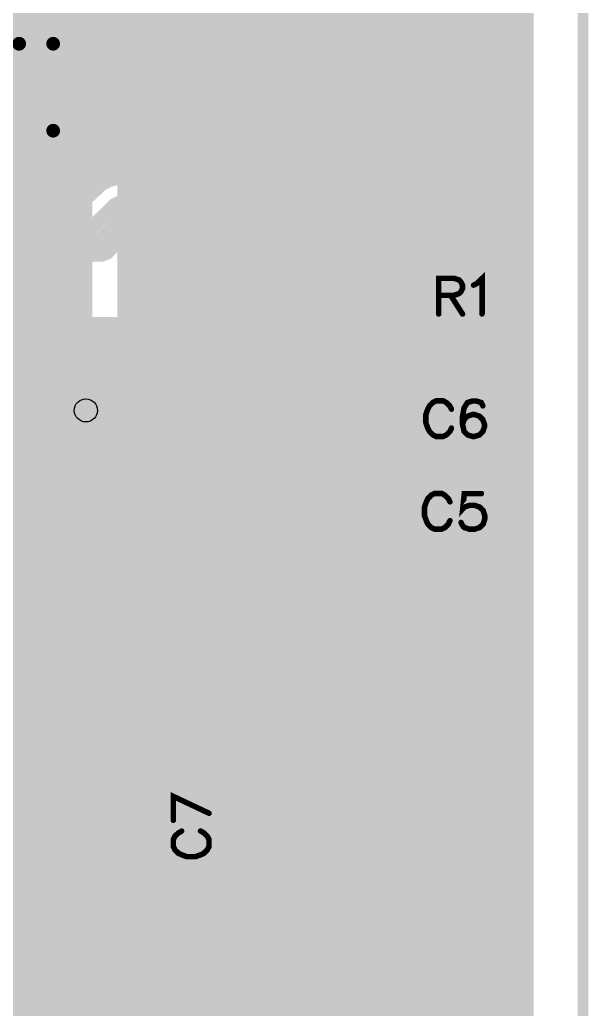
# Model space of a CAD drawing. Extents: x 0 to 1.5, y 0 to 3.74.
# Drawn here: x 1.179 to 1.499, y 2.569 to 3.125 of the extents above; entities that cross this region are included whole.
import ezdxf

# ---------------------------------------------------------------- set-up
doc = ezdxf.new("R2010")
doc.units = 0
for name, color, linetype in [('Board_Outline', 13, 'CONTINUOUS'), ('Bottom', 6, 'CONTINUOUS'), ('Drill_Bottom', 8, 'CONTINUOUS'), ('Drill_Top', 7, 'CONTINUOUS'), ('Edge_Bottom', 17, 'CONTINUOUS'), ('Edge_Top', 16, 'CONTINUOUS'), ('Top', 5, 'CONTINUOUS'), ('Top_Mask', 3, 'CONTINUOUS'), ('Top_Paste', 4, 'CONTINUOUS'), ('Top_Silk', 2, 'CONTINUOUS')]:
    doc.layers.add(name, color=color, linetype=linetype)

msp = doc.modelspace()

# ---------------------------------------------------------------- linework, layer by layer
at = {"layer": 'Board_Outline', "linetype": 'CONTINUOUS', "const_width": 0.006}
msp.add_lwpolyline([(0, 0), (1.4961, 0), (1.4961, 3.7402), (0, 3.7402), (0, 0)], dxfattribs=at)
at = {"layer": 'Bottom', "linetype": 'CONTINUOUS', "const_width": 0.025}
for points in [[(1.456, 1.0259), (1.456, 3.3074)], [(1.1714, 3.1395), (1.2436, 3.0791)], [(1.2012, 3.1168), (1.4535, 3.1168)], [(1.2077, 3.0585), (1.1538, 3.1034)], [(1.231, 3.0919), (1.4535, 3.0919)], [(1.2436, 3.0791), (1.2457, 3.0758)], [(0.0448, 3.0758), (1.1844, 3.0758)], [(1.2457, 3.0758), (1.2467, 3.072)], [(1.2467, 3.072), (1.2467, 2.9302)], [(1.2492, 3.067), (1.4535, 3.067)], [(1.2078, 2.3694), (1.2077, 3.0585)], [(0.0448, 3.0509), (1.2052, 3.0509)], [(1.2492, 3.0422), (1.4535, 3.0422)], [(0.0448, 3.026), (1.2052, 3.026)], [(1.2492, 3.0173), (1.4535, 3.0173)], [(1.0113, 3.0012), (1.2052, 3.0012)], [(1.2492, 2.9924), (1.4535, 2.9924)], [(1.0358, 2.9763), (1.2052, 2.9763)], [(1.2492, 2.9676), (1.4535, 2.9676)], [(1.0477, 2.9514), (1.2052, 2.9514)], [(1.2492, 2.9427), (1.4535, 2.9427)], [(1.0477, 2.9266), (1.2052, 2.9266)], [(1.2467, 2.9302), (1.2513, 2.9232)], [(1.2513, 2.9232), (1.2536, 2.9176)], [(1.2536, 2.9176), (1.255, 2.9116)], [(1.256, 2.9178), (1.4535, 2.9178)], [(1.255, 2.9116), (1.2555, 2.9055)], [(1.2555, 2.9055), (1.255, 2.8994)], [(1.0477, 2.9017), (1.2052, 2.9017)], [(1.255, 2.8994), (1.2536, 2.8935)], [(1.2536, 2.8935), (1.2513, 2.8878)], [(1.2559, 2.8929), (1.4535, 2.8929)], [(1.2513, 2.8878), (1.2467, 2.8809)], [(1.0477, 2.8768), (1.2052, 2.8768)], [(1.2467, 2.8809), (1.2466, 2.3583)], [(1.2492, 2.8681), (1.4535, 2.8681)], [(1.0477, 2.852), (1.2052, 2.852)], [(1.2492, 2.8432), (1.4535, 2.8432)], [(1.0477, 2.8271), (1.2052, 2.8271)], [(1.2492, 2.8183), (1.4535, 2.8183)], [(1.0477, 2.8022), (1.2052, 2.8022)], [(1.2492, 2.7935), (1.4535, 2.7935)], [(1.0477, 2.7774), (1.2052, 2.7774)], [(1.2492, 2.7686), (1.4535, 2.7686)], [(1.0496, 2.7525), (1.2052, 2.7525)], [(1.2492, 2.7437), (1.4535, 2.7437)], [(1.055, 2.7276), (1.2052, 2.7276)], [(1.2492, 2.7189), (1.4535, 2.7189)], [(1.0417, 2.7027), (1.2052, 2.7027)], [(1.2492, 2.694), (1.4535, 2.694)], [(0.6426, 2.6779), (1.2052, 2.6779)], [(1.2492, 2.6691), (1.4535, 2.6691)], [(0.6674, 2.653), (1.2052, 2.653)], [(1.2492, 2.6443), (1.4535, 2.6443)], [(0.6912, 2.6281), (1.2052, 2.6281)], [(1.2492, 2.6194), (1.4535, 2.6194)], [(0.6985, 2.6033), (1.2052, 2.6033)], [(1.2492, 2.5945), (1.4535, 2.5945)], [(0.6985, 2.5784), (1.2052, 2.5784)], [(1.2492, 2.5697), (1.4535, 2.5697)]]:
    msp.add_lwpolyline(points, dxfattribs=at)
at = {"layer": 'Bottom', "linetype": 'CONTINUOUS', "const_width": 0.0125}
for points in [[(1.2374, 3.0791, 1), (1.2499, 3.0791, 1), (1.2374, 3.0791, 1)], [(1.2374, 3.0791, 1), (1.2499, 3.0791, 1), (1.2374, 3.0791, 1)], [(1.2395, 3.0758, 1), (1.252, 3.0758, 1), (1.2395, 3.0758, 1)], [(1.2395, 3.0758, 1), (1.252, 3.0758, 1), (1.2395, 3.0758, 1)], [(1.2404, 3.072, 1), (1.2529, 3.072, 1), (1.2404, 3.072, 1)], [(1.2404, 3.072, 1), (1.2529, 3.072, 1), (1.2404, 3.072, 1)], [(1.2014, 3.0585, 1), (1.2139, 3.0585, 1), (1.2014, 3.0585, 1)], [(1.2014, 3.0585, 1), (1.2139, 3.0585, 1), (1.2014, 3.0585, 1)], [(1.2405, 2.9302, 1), (1.253, 2.9302, 1), (1.2405, 2.9302, 1)], [(1.2405, 2.9302, 1), (1.253, 2.9302, 1), (1.2405, 2.9302, 1)], [(1.245, 2.9232, 1), (1.2575, 2.9232, 1), (1.245, 2.9232, 1)], [(1.245, 2.9232, 1), (1.2575, 2.9232, 1), (1.245, 2.9232, 1)], [(1.2474, 2.9176, 1), (1.2599, 2.9176, 1), (1.2474, 2.9176, 1)], [(1.2474, 2.9176, 1), (1.2599, 2.9176, 1), (1.2474, 2.9176, 1)], [(1.2488, 2.9116, 1), (1.2613, 2.9116, 1), (1.2488, 2.9116, 1)], [(1.2488, 2.9116, 1), (1.2613, 2.9116, 1), (1.2488, 2.9116, 1)], [(1.2228, 2.9055, 1), (1.2103, 2.9055, 1), (1.2228, 2.9055, 1)], [(1.2493, 2.9055, 1), (1.2618, 2.9055, 1), (1.2493, 2.9055, 1)], [(1.2493, 2.9055, 1), (1.2618, 2.9055, 1), (1.2493, 2.9055, 1)], [(1.2488, 2.8994, 1), (1.2613, 2.8994, 1), (1.2488, 2.8994, 1)], [(1.2488, 2.8994, 1), (1.2613, 2.8994, 1), (1.2488, 2.8994, 1)], [(1.2474, 2.8935, 1), (1.2599, 2.8935, 1), (1.2474, 2.8935, 1)], [(1.2474, 2.8935, 1), (1.2599, 2.8935, 1), (1.2474, 2.8935, 1)], [(1.245, 2.8878, 1), (1.2575, 2.8878, 1), (1.245, 2.8878, 1)], [(1.245, 2.8878, 1), (1.2575, 2.8878, 1), (1.245, 2.8878, 1)], [(1.2405, 2.8809, 1), (1.253, 2.8809, 1), (1.2405, 2.8809, 1)], [(1.2405, 2.8809, 1), (1.253, 2.8809, 1), (1.2405, 2.8809, 1)]]:
    msp.add_lwpolyline(points, format="xyb", dxfattribs=at)
at = {"layer": 'Drill_Bottom'}
msp.add_circle((1.2165, 2.9055), 0.0065, dxfattribs=at)
at = {"layer": 'Drill_Top'}
msp.add_circle((1.2165, 2.9055), 0.0065, dxfattribs=at)
at = {"layer": 'Edge_Bottom', "linetype": 'CONTINUOUS', "const_width": 0.008}
msp.add_lwpolyline([(1.233, 2.9042), (1.2322, 2.9004), (1.2306, 2.8969), (1.2282, 2.8938), (1.2251, 2.8914), (1.2216, 2.8898), (1.2178, 2.8891), (1.2139, 2.8892), (1.2102, 2.8903), (1.2068, 2.8922), (1.204, 2.8948), (1.2018, 2.898), (1.2005, 2.9017), (1.2, 2.9055), (1.2005, 2.9094), (1.2018, 2.913), (1.204, 2.9162), (1.2068, 2.9189), (1.2102, 2.9208), (1.2139, 2.9218), (1.2178, 2.922), (1.2216, 2.9212), (1.2251, 2.9196), (1.2282, 2.9172), (1.2306, 2.9141), (1.2322, 2.9106), (1.233, 2.9068), (1.233, 2.9042)], dxfattribs=at)
at = {"layer": 'Edge_Top', "linetype": 'CONTINUOUS', "const_width": 0.008}
for points in [[(1.0449, 3.009), (1.2205, 3.009), (1.2331, 3.0212), (1.2359, 3.0225), (1.2431, 3.0228), (1.3345, 3.0225), (1.3374, 3.0212), (1.3561, 3.0026), (1.3564, 3.0025)], [(1.3564, 3.0025), (1.4044, 3.0025), (1.4044, 2.9355), (1.3452, 2.9355), (1.3452, 2.9909), (1.3292, 3.0069), (1.2847, 3.0068), (1.2411, 3.0068), (1.2282, 2.9942), (1.2253, 2.9931), (1.1867, 2.993), (1.043, 2.993)], [(1.2679, 2.8805), (1.3246, 2.8805), (1.3246, 2.8135), (1.2654, 2.8135), (1.2654, 2.839), (1.2376, 2.839), (1.2377, 2.8319), (1.1883, 2.8319), (1.1883, 2.8517), (1.2115, 2.8517), (1.2146, 2.8541), (1.2176, 2.855), (1.2653, 2.855), (1.2654, 2.8781), (1.2475, 2.8605), (1.2446, 2.8595), (1.2375, 2.8594), (1.2377, 2.8575), (1.1883, 2.8575), (1.1883, 2.8773), (1.2377, 2.8773), (1.2377, 2.8754), (1.24, 2.8754), (1.2684, 2.9037), (1.2684, 2.9297), (1.2862, 2.9297), (1.286, 2.9355), (1.2704, 2.9355), (1.2704, 3.0025), (1.3296, 3.0025), (1.3296, 2.9355), (1.3021, 2.9355), (1.302, 2.9295), (1.3196, 2.9297), (1.3196, 2.8823), (1.2697, 2.8823), (1.2679, 2.8805)], [(1.1937, 2.954), (1.2377, 2.954), (1.2377, 2.9342), (1.1883, 2.9342), (1.1883, 2.954), (1.1937, 2.954)], [(1.3455, 2.8805), (1.3617, 2.8805), (1.3599, 2.8823), (1.3353, 2.8823), (1.3353, 2.9297), (1.3866, 2.9297), (1.3866, 2.8823), (1.3778, 2.8823), (1.3778, 2.8806), (1.3994, 2.8805), (1.3994, 2.8135), (1.3402, 2.8135), (1.3402, 2.8805), (1.3455, 2.8805)], [(1.1609, 2.9008), (1.1883, 2.9009), (1.1883, 2.9029), (1.2002, 2.9029), (1.2001, 2.9068), (1.2003, 2.9086), (1.1883, 2.9086), (1.1883, 2.9284), (1.2377, 2.9284), (1.2377, 2.9086), (1.2328, 2.9086), (1.233, 2.9042), (1.2328, 2.9029), (1.2377, 2.9029), (1.2377, 2.8831), (1.1883, 2.8831), (1.1883, 2.8849), (1.1609, 2.885)], [(1.2518, 2.8066), (1.2947, 2.8066), (1.2947, 2.7554), (1.2473, 2.7554), (1.2473, 2.7885), (1.2294, 2.8063), (1.1883, 2.8063), (1.1883, 2.8261), (1.2377, 2.8261), (1.2377, 2.8206), (1.2517, 2.8066), (1.2518, 2.8066)], [(1.1937, 2.8005), (1.2351, 2.8005), (1.2377, 2.798), (1.2377, 2.7807), (1.1883, 2.7807), (1.1883, 2.8005), (1.1937, 2.8005)], [(1.1937, 2.7749), (1.2377, 2.7749), (1.2377, 2.7551), (1.1883, 2.7551), (1.1883, 2.7749), (1.1937, 2.7749)], [(1.2526, 2.7397), (1.2947, 2.7397), (1.2947, 2.6884), (1.2473, 2.6884), (1.2473, 2.7397), (1.2526, 2.7397)], [(1.2304, 2.7038), (1.2343, 2.7038), (1.2343, 2.4714), (1.1633, 2.4714), (1.1633, 2.4759), (1.1595, 2.4758), (1.1595, 2.7082), (1.2305, 2.7082), (1.2305, 2.7037), (1.2304, 2.7038)]]:
    msp.add_lwpolyline(points, dxfattribs=at)
at = {"layer": 'Top', "linetype": 'CONTINUOUS'}
for points, const_width in [([(1.4536, 0.2178), (1.4555, 3.6965)], 0.025), ([(0.0453, 3.1245), (1.4527, 3.1245)], 0.025), ([(0.0453, 3.0996), (1.4526, 3.0996)], 0.025), ([(0.0453, 3.0748), (1.4526, 3.0748)], 0.025), ([(0.0453, 3.0499), (1.4526, 3.0499)], 0.025), ([(1.2198, 3.0394), (1.2261, 3.0429)], 0.025), ([(1.2261, 3.0429), (1.233, 3.0449)], 0.025), ([(1.233, 3.0449), (1.2378, 3.0453)], 0.025), ([(1.2378, 3.0453), (1.3351, 3.0452)], 0.025), ([(1.3351, 3.0452), (1.3421, 3.0438)], 0.025), ([(1.3421, 3.0438), (1.3486, 3.0408)], 0.025), ([(1.2114, 3.0315), (1.2198, 3.0394)], 0.025), ([(1.3486, 3.0408), (1.3542, 3.0363)], 0.025), ([(1.0396, 3.0315), (1.2114, 3.0315)], 0.025), ([(1.3542, 3.0363), (1.3655, 3.025)], 0.025), ([(1.3655, 3.025), (1.4269, 3.025)], 0.025), ([(1.368, 3.025), (1.4526, 3.025)], 0.025), ([(1.4269, 3.025), (1.4269, 2.913)], 0.025), ([(1.2378, 3.0148), (1.224, 3.001)], 0.008), ([(1.3327, 3.0148), (1.2378, 3.0148)], 0.008), ([(1.3748, 2.9726), (1.3327, 3.0148)], 0.008), ([(1.4294, 3.0002), (1.4526, 3.0002)], 0.025), ([(1.224, 3.001), (1.0396, 3.001)], 0.008), ([(1.4294, 2.9753), (1.4526, 2.9753)], 0.025), ([(1.294, 2.963), (1.3, 2.969)], 0.008), ([(1.3748, 2.969), (1.3748, 2.9726)], 0.008), ([(1.294, 2.906), (1.294, 2.963)], 0.008), ([(1.4294, 2.9504), (1.4526, 2.9504)], 0.025), ([(1.4294, 2.9256), (1.4526, 2.9256)], 0.025), ([(1.2446, 2.9117), (1.1658, 2.9117)], 0.025), ([(1.2327, 2.8998), (1.2446, 2.9117)], 0.025), ([(1.4269, 2.913), (1.3422, 2.913)], 0.025), ([(1.3422, 2.913), (1.3429, 2.903)], 0.025), ([(1.0486, 2.9007), (1.2311, 2.9007)], 0.025), ([(1.1658, 2.8998), (1.2327, 2.8998)], 0.025), ([(1.3429, 2.903), (1.3471, 2.903)], 0.025), ([(1.3471, 2.903), (1.3471, 2.791)], 0.025), ([(1.3496, 2.9007), (1.4526, 2.9007)], 0.025), ([(1.2434, 2.8674), (1.277, 2.901)], 0.008), ([(1.277, 2.901), (1.289, 2.901)], 0.008), ([(1.289, 2.901), (1.294, 2.906)], 0.008), ([(1.3698, 2.8971), (1.3609, 2.906)], 0.008), ([(1.3698, 2.847), (1.3698, 2.8971)], 0.008), ([(1.213, 2.893), (1.1362, 2.893)], 0.008), ([(1.3496, 2.8758), (1.4526, 2.8758)], 0.025), ([(1.213, 2.8674), (1.2434, 2.8674)], 0.008), ([(1.3496, 2.851), (1.4526, 2.851)], 0.025), ([(1.2182, 2.847), (1.213, 2.8418)], 0.008), ([(1.295, 2.847), (1.2182, 2.847)], 0.008), ([(1.3496, 2.8261), (1.4525, 2.8261)], 0.025), ([(1.2308, 2.8162), (1.213, 2.8162)], 0.008), ([(1.266, 2.781), (1.2308, 2.8162)], 0.008), ([(1.3496, 2.8012), (1.4525, 2.8012)], 0.025), ([(1.3471, 2.791), (1.3172, 2.791)], 0.025), ([(1.3172, 2.791), (1.3172, 2.7632)], 0.025), ([(1.1955, 2.7838), (1.1953, 2.755)], 0.025), ([(1.2102, 2.7838), (1.1955, 2.7838)], 0.025), ([(1.2248, 2.7791), (1.2102, 2.7838)], 0.025), ([(1.2248, 2.7329), (1.2248, 2.7791)], 0.025), ([(1.3197, 2.7764), (1.4525, 2.7764)], 0.025), ([(1.271, 2.781), (1.266, 2.781)], 0.008), ([(1.198, 2.7626), (1.2223, 2.7626)], 0.025), ([(1.3172, 2.7632), (1.3259, 2.7554)], 0.025), ([(1.1953, 2.755), (1.1941, 2.7513)], 0.025), ([(1.3259, 2.7554), (1.3295, 2.7503)], 0.025), ([(1.1941, 2.7513), (1.1645, 2.709)], 0.025), ([(1.3295, 2.7503), (1.3317, 2.7445)], 0.025), ([(1.3313, 2.7515), (1.4525, 2.7515)], 0.025), ([(1.3317, 2.7445), (1.3325, 2.738)], 0.025), ([(1.1872, 2.7378), (1.2223, 2.7378)], 0.025), ([(1.3325, 2.738), (1.3324, 2.6759)], 0.025), ([(1.2926, 2.7329), (1.2248, 2.7329)], 0.025), ([(1.2935, 2.6839), (1.2935, 2.7321)], 0.025), ([(1.335, 2.7266), (1.4525, 2.7266)], 0.025), ([(1.1697, 2.7129), (1.291, 2.7129)], 0.025), ([(1.335, 2.7017), (1.4525, 2.7017)], 0.025), ([(1.167, 2.688), (1.291, 2.688)], 0.025), ([(1.2441, 2.6438), (1.2935, 2.6839)], 0.025), ([(1.3324, 2.6759), (1.3312, 2.6698)], 0.025), ([(1.3349, 2.6769), (1.4525, 2.6769)], 0.025), ([(1.3312, 2.6698), (1.3286, 2.6642)], 0.025), ([(1.3286, 2.6642), (1.3247, 2.6593)], 0.025), ([(1.167, 2.6632), (1.2653, 2.6632)], 0.025), ([(1.3247, 2.6593), (1.2796, 2.6224)], 0.025), ([(1.3185, 2.652), (1.4524, 2.652)], 0.025), ([(1.2418, 2.6406), (1.2441, 2.6438)], 0.025), ([(1.167, 2.6383), (1.238, 2.6383)], 0.025), ([(1.2406, 2.6369), (1.2418, 2.6406)], 0.025), ([(1.2415, 2.4685), (1.2406, 2.6369)], 0.025), ([(1.2879, 2.6271), (1.4524, 2.6271)], 0.025), ([(1.2796, 2.6224), (1.2804, 2.4611)], 0.025), ([(1.167, 2.6134), (1.2381, 2.6134)], 0.025), ([(1.2822, 2.6023), (1.4524, 2.6023)], 0.025), ([(1.167, 2.5885), (1.2383, 2.5885)], 0.025), ([(1.2823, 2.5774), (1.4524, 2.5774)], 0.025), ([(1.167, 2.5637), (1.2384, 2.5637)], 0.025)]:
    msp.add_lwpolyline(points, dxfattribs=dict(at, const_width=const_width))
for points, const_width in [([(1.2198, 3.0429, 1), (1.2323, 3.0429, 1), (1.2198, 3.0429, 1)], 0.0125), ([(1.2198, 3.0429, 1), (1.2323, 3.0429, 1), (1.2198, 3.0429, 1)], 0.0125), ([(1.2267, 3.0449, 1), (1.2392, 3.0449, 1), (1.2267, 3.0449, 1)], 0.0125), ([(1.2267, 3.0449, 1), (1.2392, 3.0449, 1), (1.2267, 3.0449, 1)], 0.0125), ([(1.2315, 3.0453, 1), (1.244, 3.0453, 1), (1.2315, 3.0453, 1)], 0.0125), ([(1.2315, 3.0453, 1), (1.244, 3.0453, 1), (1.2315, 3.0453, 1)], 0.0125), ([(1.3288, 3.0452, 1), (1.3413, 3.0452, 1), (1.3288, 3.0452, 1)], 0.0125), ([(1.3288, 3.0452, 1), (1.3413, 3.0452, 1), (1.3288, 3.0452, 1)], 0.0125), ([(1.3358, 3.0438, 1), (1.3483, 3.0438, 1), (1.3358, 3.0438, 1)], 0.0125), ([(1.3358, 3.0438, 1), (1.3483, 3.0438, 1), (1.3358, 3.0438, 1)], 0.0125), ([(1.2136, 3.0394, 1), (1.2261, 3.0394, 1), (1.2136, 3.0394, 1)], 0.0125), ([(1.2136, 3.0394, 1), (1.2261, 3.0394, 1), (1.2136, 3.0394, 1)], 0.0125), ([(1.3423, 3.0408, 1), (1.3548, 3.0408, 1), (1.3423, 3.0408, 1)], 0.0125), ([(1.3423, 3.0408, 1), (1.3548, 3.0408, 1), (1.3423, 3.0408, 1)], 0.0125), ([(1.2051, 3.0315, 1), (1.2176, 3.0315, 1), (1.2051, 3.0315, 1)], 0.0125), ([(1.2051, 3.0315, 1), (1.2176, 3.0315, 1), (1.2051, 3.0315, 1)], 0.0125), ([(1.348, 3.0363, 1), (1.3605, 3.0363, 1), (1.348, 3.0363, 1)], 0.0125), ([(1.348, 3.0363, 1), (1.3605, 3.0363, 1), (1.348, 3.0363, 1)], 0.0125), ([(1.3593, 3.025, 1), (1.3718, 3.025, 1), (1.3593, 3.025, 1)], 0.0125), ([(1.3593, 3.025, 1), (1.3718, 3.025, 1), (1.3593, 3.025, 1)], 0.0125), ([(1.4206, 3.025, 1), (1.4331, 3.025, 1), (1.4206, 3.025, 1)], 0.0125), ([(1.4206, 3.025, 1), (1.4331, 3.025, 1), (1.4206, 3.025, 1)], 0.0125), ([(1.2358, 3.0148, 1), (1.2398, 3.0148, 1), (1.2358, 3.0148, 1)], 0.004), ([(1.2358, 3.0148, 1), (1.2398, 3.0148, 1), (1.2358, 3.0148, 1)], 0.004), ([(1.3307, 3.0148, 1), (1.3347, 3.0148, 1), (1.3307, 3.0148, 1)], 0.004), ([(1.3307, 3.0148, 1), (1.3347, 3.0148, 1), (1.3307, 3.0148, 1)], 0.004), ([(1.222, 3.001, 1), (1.226, 3.001, 1), (1.222, 3.001, 1)], 0.004), ([(1.222, 3.001, 1), (1.226, 3.001, 1), (1.222, 3.001, 1)], 0.004), ([(1.298, 2.969, 1), (1.302, 2.969, 1), (1.298, 2.969, 1)], 0.004), ([(1.3728, 2.9726, 1), (1.3768, 2.9726, 1), (1.3728, 2.9726, 1)], 0.004), ([(1.3728, 2.9726, 1), (1.3768, 2.9726, 1), (1.3728, 2.9726, 1)], 0.004), ([(1.3728, 2.969, 1), (1.3768, 2.969, 1), (1.3728, 2.969, 1)], 0.004), ([(1.292, 2.963, 1), (1.296, 2.963, 1), (1.292, 2.963, 1)], 0.004), ([(1.292, 2.963, 1), (1.296, 2.963, 1), (1.292, 2.963, 1)], 0.004), ([(1.2384, 2.9117, 1), (1.2509, 2.9117, 1), (1.2384, 2.9117, 1)], 0.0125), ([(1.2384, 2.9117, 1), (1.2509, 2.9117, 1), (1.2384, 2.9117, 1)], 0.0125), ([(1.3359, 2.913, 1), (1.3484, 2.913, 1), (1.3359, 2.913, 1)], 0.0125), ([(1.3359, 2.913, 1), (1.3484, 2.913, 1), (1.3359, 2.913, 1)], 0.0125), ([(1.4206, 2.913, 1), (1.4331, 2.913, 1), (1.4206, 2.913, 1)], 0.0125), ([(1.4206, 2.913, 1), (1.4331, 2.913, 1), (1.4206, 2.913, 1)], 0.0125), ([(1.2228, 2.9055, 1), (1.2103, 2.9055, 1), (1.2228, 2.9055, 1)], 0.0125), ([(1.2264, 2.8998, 1), (1.2389, 2.8998, 1), (1.2264, 2.8998, 1)], 0.0125), ([(1.2264, 2.8998, 1), (1.2389, 2.8998, 1), (1.2264, 2.8998, 1)], 0.0125), ([(1.3367, 2.903, 1), (1.3492, 2.903, 1), (1.3367, 2.903, 1)], 0.0125), ([(1.3367, 2.903, 1), (1.3492, 2.903, 1), (1.3367, 2.903, 1)], 0.0125), ([(1.3408, 2.903, 1), (1.3533, 2.903, 1), (1.3408, 2.903, 1)], 0.0125), ([(1.3408, 2.903, 1), (1.3533, 2.903, 1), (1.3408, 2.903, 1)], 0.0125), ([(1.275, 2.901, 1), (1.279, 2.901, 1), (1.275, 2.901, 1)], 0.004), ([(1.275, 2.901, 1), (1.279, 2.901, 1), (1.275, 2.901, 1)], 0.004), ([(1.287, 2.901, 1), (1.291, 2.901, 1), (1.287, 2.901, 1)], 0.004), ([(1.287, 2.901, 1), (1.291, 2.901, 1), (1.287, 2.901, 1)], 0.004), ([(1.292, 2.906, 1), (1.296, 2.906, 1), (1.292, 2.906, 1)], 0.004), ([(1.292, 2.906, 1), (1.296, 2.906, 1), (1.292, 2.906, 1)], 0.004), ([(1.3589, 2.906, 1), (1.3629, 2.906, 1), (1.3589, 2.906, 1)], 0.004), ([(1.3678, 2.8971, 1), (1.3718, 2.8971, 1), (1.3678, 2.8971, 1)], 0.004), ([(1.3678, 2.8971, 1), (1.3718, 2.8971, 1), (1.3678, 2.8971, 1)], 0.004), ([(1.211, 2.893, 1), (1.215, 2.893, 1), (1.211, 2.893, 1)], 0.004), ([(1.211, 2.8674, 1), (1.215, 2.8674, 1), (1.211, 2.8674, 1)], 0.004), ([(1.2414, 2.8674, 1), (1.2454, 2.8674, 1), (1.2414, 2.8674, 1)], 0.004), ([(1.2414, 2.8674, 1), (1.2454, 2.8674, 1), (1.2414, 2.8674, 1)], 0.004), ([(1.2162, 2.847, 1), (1.2202, 2.847, 1), (1.2162, 2.847, 1)], 0.004), ([(1.2162, 2.847, 1), (1.2202, 2.847, 1), (1.2162, 2.847, 1)], 0.004), ([(1.293, 2.847, 1), (1.297, 2.847, 1), (1.293, 2.847, 1)], 0.004), ([(1.3678, 2.847, 1), (1.3718, 2.847, 1), (1.3678, 2.847, 1)], 0.004), ([(1.211, 2.8418, 1), (1.215, 2.8418, 1), (1.211, 2.8418, 1)], 0.004), ([(1.211, 2.8162, 1), (1.215, 2.8162, 1), (1.211, 2.8162, 1)], 0.004), ([(1.2288, 2.8162, 1), (1.2328, 2.8162, 1), (1.2288, 2.8162, 1)], 0.004), ([(1.2288, 2.8162, 1), (1.2328, 2.8162, 1), (1.2288, 2.8162, 1)], 0.004), ([(1.3109, 2.791, 1), (1.3234, 2.791, 1), (1.3109, 2.791, 1)], 0.0125), ([(1.3109, 2.791, 1), (1.3234, 2.791, 1), (1.3109, 2.791, 1)], 0.0125), ([(1.3408, 2.791, 1), (1.3533, 2.791, 1), (1.3408, 2.791, 1)], 0.0125), ([(1.3408, 2.791, 1), (1.3533, 2.791, 1), (1.3408, 2.791, 1)], 0.0125), ([(1.1892, 2.7838, 1), (1.2017, 2.7838, 1), (1.1892, 2.7838, 1)], 0.0125), ([(1.1892, 2.7838, 1), (1.2017, 2.7838, 1), (1.1892, 2.7838, 1)], 0.0125), ([(1.2039, 2.7838, 1), (1.2164, 2.7838, 1), (1.2039, 2.7838, 1)], 0.0125), ([(1.2039, 2.7838, 1), (1.2164, 2.7838, 1), (1.2039, 2.7838, 1)], 0.0125), ([(1.2186, 2.7791, 1), (1.2311, 2.7791, 1), (1.2186, 2.7791, 1)], 0.0125), ([(1.2186, 2.7791, 1), (1.2311, 2.7791, 1), (1.2186, 2.7791, 1)], 0.0125), ([(1.264, 2.781, 1), (1.268, 2.781, 1), (1.264, 2.781, 1)], 0.004), ([(1.264, 2.781, 1), (1.268, 2.781, 1), (1.264, 2.781, 1)], 0.004), ([(1.269, 2.781, 1), (1.273, 2.781, 1), (1.269, 2.781, 1)], 0.004), ([(1.3109, 2.7632, 1), (1.3234, 2.7632, 1), (1.3109, 2.7632, 1)], 0.0125), ([(1.3109, 2.7632, 1), (1.3234, 2.7632, 1), (1.3109, 2.7632, 1)], 0.0125), ([(1.1891, 2.755, 1), (1.2016, 2.755, 1), (1.1891, 2.755, 1)], 0.0125), ([(1.1891, 2.755, 1), (1.2016, 2.755, 1), (1.1891, 2.755, 1)], 0.0125), ([(1.3197, 2.7554, 1), (1.3322, 2.7554, 1), (1.3197, 2.7554, 1)], 0.0125), ([(1.3197, 2.7554, 1), (1.3322, 2.7554, 1), (1.3197, 2.7554, 1)], 0.0125), ([(1.1879, 2.7513, 1), (1.2004, 2.7513, 1), (1.1879, 2.7513, 1)], 0.0125), ([(1.1879, 2.7513, 1), (1.2004, 2.7513, 1), (1.1879, 2.7513, 1)], 0.0125), ([(1.3232, 2.7503, 1), (1.3357, 2.7503, 1), (1.3232, 2.7503, 1)], 0.0125), ([(1.3232, 2.7503, 1), (1.3357, 2.7503, 1), (1.3232, 2.7503, 1)], 0.0125), ([(1.3254, 2.7445, 1), (1.3379, 2.7445, 1), (1.3254, 2.7445, 1)], 0.0125), ([(1.3254, 2.7445, 1), (1.3379, 2.7445, 1), (1.3254, 2.7445, 1)], 0.0125), ([(1.3262, 2.738, 1), (1.3387, 2.738, 1), (1.3262, 2.738, 1)], 0.0125), ([(1.3262, 2.738, 1), (1.3387, 2.738, 1), (1.3262, 2.738, 1)], 0.0125), ([(1.2186, 2.7329, 1), (1.2311, 2.7329, 1), (1.2186, 2.7329, 1)], 0.0125), ([(1.2186, 2.7329, 1), (1.2311, 2.7329, 1), (1.2186, 2.7329, 1)], 0.0125), ([(1.2864, 2.7329, 1), (1.2989, 2.7329, 1), (1.2864, 2.7329, 1)], 0.0125), ([(1.2872, 2.7321, 1), (1.2997, 2.7321, 1), (1.2872, 2.7321, 1)], 0.0125), ([(1.2872, 2.6839, 1), (1.2997, 2.6839, 1), (1.2872, 2.6839, 1)], 0.0125), ([(1.2872, 2.6839, 1), (1.2997, 2.6839, 1), (1.2872, 2.6839, 1)], 0.0125), ([(1.3262, 2.6759, 1), (1.3387, 2.6759, 1), (1.3262, 2.6759, 1)], 0.0125), ([(1.3262, 2.6759, 1), (1.3387, 2.6759, 1), (1.3262, 2.6759, 1)], 0.0125), ([(1.3249, 2.6698, 1), (1.3374, 2.6698, 1), (1.3249, 2.6698, 1)], 0.0125), ([(1.3249, 2.6698, 1), (1.3374, 2.6698, 1), (1.3249, 2.6698, 1)], 0.0125), ([(1.3223, 2.6642, 1), (1.3348, 2.6642, 1), (1.3223, 2.6642, 1)], 0.0125), ([(1.3223, 2.6642, 1), (1.3348, 2.6642, 1), (1.3223, 2.6642, 1)], 0.0125), ([(1.3185, 2.6593, 1), (1.331, 2.6593, 1), (1.3185, 2.6593, 1)], 0.0125), ([(1.3185, 2.6593, 1), (1.331, 2.6593, 1), (1.3185, 2.6593, 1)], 0.0125), ([(1.2379, 2.6438, 1), (1.2504, 2.6438, 1), (1.2379, 2.6438, 1)], 0.0125), ([(1.2379, 2.6438, 1), (1.2504, 2.6438, 1), (1.2379, 2.6438, 1)], 0.0125), ([(1.2344, 2.6369, 1), (1.2469, 2.6369, 1), (1.2344, 2.6369, 1)], 0.0125), ([(1.2344, 2.6369, 1), (1.2469, 2.6369, 1), (1.2344, 2.6369, 1)], 0.0125), ([(1.2356, 2.6406, 1), (1.2481, 2.6406, 1), (1.2356, 2.6406, 1)], 0.0125), ([(1.2356, 2.6406, 1), (1.2481, 2.6406, 1), (1.2356, 2.6406, 1)], 0.0125), ([(1.2733, 2.6224, 1), (1.2858, 2.6224, 1), (1.2733, 2.6224, 1)], 0.0125), ([(1.2733, 2.6224, 1), (1.2858, 2.6224, 1), (1.2733, 2.6224, 1)], 0.0125)]:
    msp.add_lwpolyline(points, format="xyb", dxfattribs=dict(at, const_width=const_width))
at = {"layer": 'Top'}
for points in [[(1.2744, 2.9985), (1.3256, 2.9985), (1.2744, 2.9395), (1.3256, 2.9395)], [(1.3492, 2.9985), (1.4004, 2.9985), (1.3492, 2.9395), (1.4004, 2.9395)], [(1.1923, 2.95), (1.2337, 2.95), (1.1923, 2.9382), (1.2337, 2.9382)], [(1.1923, 2.9244), (1.2337, 2.9244), (1.1923, 2.9126), (1.2337, 2.9126)], [(1.2723, 2.9257), (1.3157, 2.9257), (1.2723, 2.8863), (1.3157, 2.8863)], [(1.3393, 2.9257), (1.3826, 2.9257), (1.3393, 2.8863), (1.3826, 2.8863)], [(1.1923, 2.8989), (1.2337, 2.8989), (1.1923, 2.887), (1.2337, 2.887)], [(1.1923, 2.8733), (1.2337, 2.8733), (1.1923, 2.8615), (1.2337, 2.8615)], [(1.2694, 2.8765), (1.3206, 2.8765), (1.2694, 2.8175), (1.3206, 2.8175)], [(1.3442, 2.8765), (1.3954, 2.8765), (1.3442, 2.8175), (1.3954, 2.8175)], [(1.1923, 2.8477), (1.2337, 2.8477), (1.1923, 2.8359), (1.2337, 2.8359)], [(1.1923, 2.8221), (1.2337, 2.8221), (1.1923, 2.8103), (1.2337, 2.8103)], [(1.2513, 2.8027), (1.2907, 2.8027), (1.2513, 2.7593), (1.2907, 2.7593)], [(1.1923, 2.7965), (1.2337, 2.7965), (1.1923, 2.7847), (1.2337, 2.7847)], [(1.1923, 2.7709), (1.2337, 2.7709), (1.1923, 2.7591), (1.2337, 2.7591)], [(1.2513, 2.7357), (1.2907, 2.7357), (1.2513, 2.6924), (1.2907, 2.6924)], [(1.1635, 2.7042), (1.2265, 2.7042), (1.1635, 2.4798), (1.2265, 2.4798)], [(1.1673, 2.6998), (1.2303, 2.6998), (1.1673, 2.4754), (1.2303, 2.4754)]]:
    msp.add_solid(points, dxfattribs=at)
at = {"layer": 'Top_Mask'}
for points in [[(1.2704, 3.0025), (1.3296, 3.0025), (1.2704, 2.9355), (1.3296, 2.9355)], [(1.3452, 3.0025), (1.4044, 3.0025), (1.3452, 2.9355), (1.4044, 2.9355)], [(1.1883, 2.9541), (1.2377, 2.9541), (1.1883, 2.9342), (1.2377, 2.9342)], [(1.1883, 2.9285), (1.2377, 2.9285), (1.1883, 2.9086), (1.2377, 2.9086)], [(1.2683, 2.9297), (1.3197, 2.9297), (1.2683, 2.8823), (1.3197, 2.8823)], [(1.3353, 2.9297), (1.3866, 2.9297), (1.3353, 2.8823), (1.3866, 2.8823)], [(1.1883, 2.9029), (1.2377, 2.9029), (1.1883, 2.883), (1.2377, 2.883)], [(1.1883, 2.8773), (1.2377, 2.8773), (1.1883, 2.8574), (1.2377, 2.8574)], [(1.2654, 2.8805), (1.3246, 2.8805), (1.2654, 2.8135), (1.3246, 2.8135)], [(1.3402, 2.8805), (1.3994, 2.8805), (1.3402, 2.8135), (1.3994, 2.8135)], [(1.1883, 2.8517), (1.2377, 2.8517), (1.1883, 2.8319), (1.2377, 2.8319)], [(1.1883, 2.8261), (1.2377, 2.8261), (1.1883, 2.8063), (1.2377, 2.8063)], [(1.2473, 2.8067), (1.2947, 2.8067), (1.2473, 2.7553), (1.2947, 2.7553)], [(1.1883, 2.8005), (1.2377, 2.8005), (1.1883, 2.7807), (1.2377, 2.7807)], [(1.1883, 2.7749), (1.2377, 2.7749), (1.1883, 2.7551), (1.2377, 2.7551)], [(1.2473, 2.7397), (1.2947, 2.7397), (1.2473, 2.6884), (1.2947, 2.6884)], [(1.1595, 2.7082), (1.2306, 2.7082), (1.1595, 2.4758), (1.2306, 2.4758)], [(1.1633, 2.7038), (1.2343, 2.7038), (1.1633, 2.4714), (1.2343, 2.4714)]]:
    msp.add_solid(points, dxfattribs=at)
at = {"layer": 'Top_Paste'}
for points in [[(1.2774, 2.9955), (1.3226, 2.9955), (1.2774, 2.9425), (1.3226, 2.9425)], [(1.3522, 2.9955), (1.3974, 2.9955), (1.3522, 2.9425), (1.3974, 2.9425)], [(1.1953, 2.947), (1.2307, 2.947), (1.1953, 2.9412), (1.2307, 2.9412)], [(1.2753, 2.9227), (1.3127, 2.9227), (1.2753, 2.8893), (1.3127, 2.8893)], [(1.3423, 2.9227), (1.3796, 2.9227), (1.3423, 2.8893), (1.3796, 2.8893)], [(1.1953, 2.9215), (1.2307, 2.9215), (1.1953, 2.9156), (1.2307, 2.9156)], [(1.1953, 2.8959), (1.2307, 2.8959), (1.1953, 2.89), (1.2307, 2.89)], [(1.2724, 2.8735), (1.3176, 2.8735), (1.2724, 2.8205), (1.3176, 2.8205)], [(1.3472, 2.8735), (1.3924, 2.8735), (1.3472, 2.8205), (1.3924, 2.8205)], [(1.1953, 2.8703), (1.2307, 2.8703), (1.1953, 2.8644), (1.2307, 2.8644)], [(1.1953, 2.8447), (1.2307, 2.8447), (1.1953, 2.8389), (1.2307, 2.8389)], [(1.1953, 2.8191), (1.2307, 2.8191), (1.1953, 2.8133), (1.2307, 2.8133)], [(1.2543, 2.7997), (1.2877, 2.7997), (1.2543, 2.7623), (1.2877, 2.7623)], [(1.1953, 2.7935), (1.2307, 2.7935), (1.1953, 2.7877), (1.2307, 2.7877)], [(1.1953, 2.7679), (1.2307, 2.7679), (1.1953, 2.7621), (1.2307, 2.7621)], [(1.2543, 2.7327), (1.2877, 2.7327), (1.2543, 2.6954), (1.2877, 2.6954)], [(1.1665, 2.7012), (1.2235, 2.7012), (1.1665, 2.4828), (1.2235, 2.4828)], [(1.1703, 2.6968), (1.2273, 2.6968), (1.1703, 2.4784), (1.2273, 2.4784)]]:
    msp.add_solid(points, dxfattribs=at)
at = {"layer": 'Top_Silk', "linetype": 'CONTINUOUS'}
for points, const_width in [([(1.179, 3.1117), (1.1718, 3.1141), (1.167, 3.1189), (1.1646, 3.1237), (1.1646, 3.1309)], 0.0077), ([(1.1646, 3.1117), (1.1981, 3.1117)], 0.0077), ([(1.1742, 3.0628), (1.1742, 3.0843), (1.1718, 3.0914), (1.1693, 3.0939), (1.1646, 3.0962), (1.1574, 3.0962), (1.1527, 3.0939), (1.1502, 3.0914), (1.1478, 3.0843), (1.1478, 3.0628), (1.1981, 3.0628)], 0.0077), ([(1.4346, 2.9759), (1.4365, 2.9769), (1.4394, 2.9797), (1.4394, 2.9597)], 0.0031), ([(1.415, 2.9702), (1.4236, 2.9702), (1.4265, 2.9712), (1.4274, 2.9721), (1.4284, 2.974), (1.4284, 2.9759), (1.4274, 2.9778), (1.4265, 2.9788), (1.4236, 2.9798), (1.415, 2.9798), (1.415, 2.9597)], 0.0031), ([(1.4217, 2.9702), (1.4284, 2.9597)], 0.0031), ([(1.1853, 2.9546), (1.0103, 2.9546)], 0.01), ([(1.1853, 2.8546), (1.1853, 2.9546)], 0.01), ([(1.4222, 2.9061), (1.4212, 2.908), (1.4193, 2.9099), (1.4174, 2.9109), (1.4136, 2.9109), (1.4117, 2.9099), (1.4098, 2.908), (1.4088, 2.9061), (1.4078, 2.9032), (1.4078, 2.8984), (1.4088, 2.8956), (1.4098, 2.8936), (1.4117, 2.8917), (1.4136, 2.8908), (1.4174, 2.8908), (1.4193, 2.8917), (1.4212, 2.8936), (1.4222, 2.8956)], 0.0031), ([(1.4398, 2.908), (1.4389, 2.9099), (1.436, 2.9108), (1.4341, 2.9108), (1.4312, 2.9099), (1.4293, 2.907), (1.4284, 2.9022), (1.4284, 2.8975), (1.4293, 2.8936), (1.4312, 2.8917), (1.4341, 2.8908), (1.435, 2.8908), (1.4379, 2.8917), (1.4398, 2.8936), (1.4408, 2.8965), (1.4408, 2.8975), (1.4398, 2.9003), (1.4379, 2.9022), (1.435, 2.9032), (1.4341, 2.9032), (1.4312, 2.9022), (1.4293, 2.9003), (1.4284, 2.8975)], 0.0031), ([(1.2536, 2.8214), (1.2536, 2.8726)], 0.01), ([(1.4213, 2.854), (1.4204, 2.8559), (1.4185, 2.8578), (1.4166, 2.8588), (1.4127, 2.8588), (1.4108, 2.8578), (1.4089, 2.8559), (1.408, 2.854), (1.407, 2.8511), (1.407, 2.8463), (1.408, 2.8435), (1.4089, 2.8415), (1.4108, 2.8396), (1.4127, 2.8387), (1.4166, 2.8387), (1.4185, 2.8396), (1.4204, 2.8415), (1.4213, 2.8435)], 0.0031), ([(1.1853, 2.8546), (1.1853, 2.7796)], 0.01), ([(1.439, 2.8587), (1.4294, 2.8587), (1.4285, 2.8501), (1.4294, 2.8511), (1.4323, 2.8521), (1.4352, 2.8521), (1.438, 2.8511), (1.44, 2.8492), (1.4409, 2.8463), (1.4409, 2.8444), (1.44, 2.8415), (1.438, 2.8396), (1.4352, 2.8387), (1.4323, 2.8387), (1.4294, 2.8396), (1.4285, 2.8406), (1.4275, 2.8425)], 0.0031), ([(1.1853, 2.7796), (1.1603, 2.7546)], 0.01), ([(1.1063, 2.7156), (1.2441, 2.7156)], 0.01), ([(1.2441, 2.7156), (1.2441, 2.4596)], 0.01), ([(1.2858, 2.6789), (1.2657, 2.6884), (1.2657, 2.675)], 0.0031), ([(1.2705, 2.6689), (1.2686, 2.6679), (1.2666, 2.666), (1.2657, 2.6641), (1.2657, 2.6603), (1.2666, 2.6583), (1.2686, 2.6564), (1.2705, 2.6555), (1.2733, 2.6545), (1.2781, 2.6545), (1.281, 2.6555), (1.2829, 2.6564), (1.2848, 2.6583), (1.2858, 2.6603), (1.2858, 2.6641), (1.2848, 2.666), (1.2829, 2.6679), (1.281, 2.6689)], 0.0031)]:
    msp.add_lwpolyline(points, dxfattribs=dict(at, const_width=const_width))
for points, const_width in [([(1.177, 3.1117, 1), (1.1809, 3.1117, 1), (1.177, 3.1117, 1)], 0.0039), ([(1.1962, 3.1117, 1), (1.2, 3.1117, 1), (1.1962, 3.1117, 1)], 0.0039), ([(1.1962, 3.0628, 1), (1.2, 3.0628, 1), (1.1962, 3.0628, 1)], 0.0039), ([(1.4338, 2.9759, 1), (1.4353, 2.9759, 1), (1.4338, 2.9759, 1)], 0.0015), ([(1.4142, 2.9702, 1), (1.4158, 2.9702, 1), (1.4142, 2.9702, 1)], 0.0015), ([(1.4209, 2.9702, 1), (1.4225, 2.9702, 1), (1.4209, 2.9702, 1)], 0.0015), ([(1.4142, 2.9597, 1), (1.4158, 2.9597, 1), (1.4142, 2.9597, 1)], 0.0015), ([(1.4276, 2.9597, 1), (1.4292, 2.9597, 1), (1.4276, 2.9597, 1)], 0.0015), ([(1.4386, 2.9597, 1), (1.4401, 2.9597, 1), (1.4386, 2.9597, 1)], 0.0015), ([(1.1828, 2.9546, 1), (1.1878, 2.9546, 1), (1.1828, 2.9546, 1)], 0.005), ([(1.1828, 2.9546, 1), (1.1878, 2.9546, 1), (1.1828, 2.9546, 1)], 0.005), ([(1.4214, 2.9061, 1), (1.4229, 2.9061, 1), (1.4214, 2.9061, 1)], 0.0015), ([(1.4391, 2.908, 1), (1.4406, 2.908, 1), (1.4391, 2.908, 1)], 0.0015), ([(1.4214, 2.8956, 1), (1.4229, 2.8956, 1), (1.4214, 2.8956, 1)], 0.0015), ([(1.4276, 2.8975, 1), (1.4291, 2.8975, 1), (1.4276, 2.8975, 1)], 0.0015), ([(1.2511, 2.8726, 1), (1.2561, 2.8726, 1), (1.2511, 2.8726, 1)], 0.005), ([(1.1828, 2.8546, 1), (1.1878, 2.8546, 1), (1.1828, 2.8546, 1)], 0.005), ([(1.1828, 2.8546, 1), (1.1878, 2.8546, 1), (1.1828, 2.8546, 1)], 0.005), ([(1.4206, 2.854, 1), (1.4221, 2.854, 1), (1.4206, 2.854, 1)], 0.0015), ([(1.4382, 2.8587, 1), (1.4398, 2.8587, 1), (1.4382, 2.8587, 1)], 0.0015), ([(1.4206, 2.8435, 1), (1.4221, 2.8435, 1), (1.4206, 2.8435, 1)], 0.0015), ([(1.4268, 2.8425, 1), (1.4283, 2.8425, 1), (1.4268, 2.8425, 1)], 0.0015), ([(1.2511, 2.8214, 1), (1.2561, 2.8214, 1), (1.2511, 2.8214, 1)], 0.005), ([(1.1828, 2.7796, 1), (1.1878, 2.7796, 1), (1.1828, 2.7796, 1)], 0.005), ([(1.1828, 2.7796, 1), (1.1878, 2.7796, 1), (1.1828, 2.7796, 1)], 0.005), ([(1.2416, 2.7156, 1), (1.2466, 2.7156, 1), (1.2416, 2.7156, 1)], 0.005), ([(1.2416, 2.7156, 1), (1.2466, 2.7156, 1), (1.2416, 2.7156, 1)], 0.005), ([(1.285, 2.6789, 1), (1.2866, 2.6789, 1), (1.285, 2.6789, 1)], 0.0015), ([(1.2649, 2.675, 1), (1.2665, 2.675, 1), (1.2649, 2.675, 1)], 0.0015), ([(1.2697, 2.6689, 1), (1.2712, 2.6689, 1), (1.2697, 2.6689, 1)], 0.0015), ([(1.2802, 2.6689, 1), (1.2818, 2.6689, 1), (1.2802, 2.6689, 1)], 0.0015)]:
    msp.add_lwpolyline(points, format="xyb", dxfattribs=dict(at, const_width=const_width))

doc.saveas('drawing.dxf')
